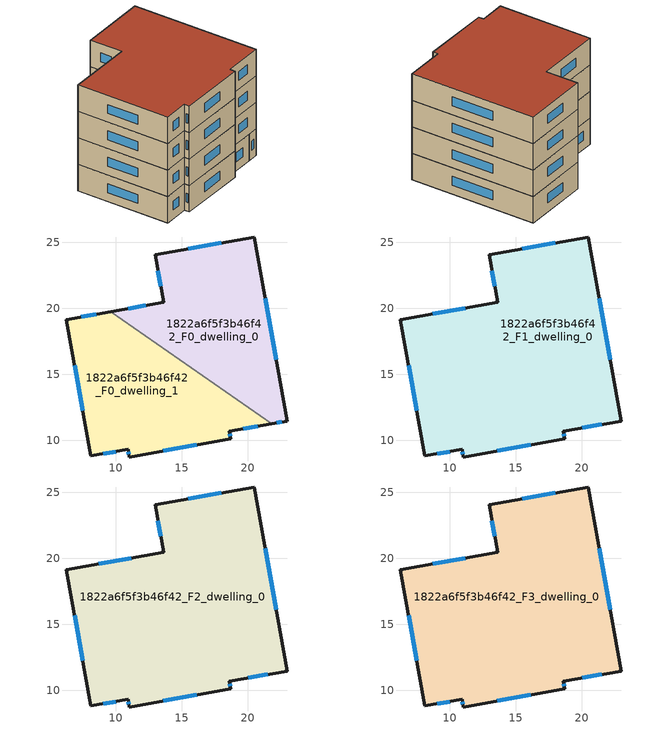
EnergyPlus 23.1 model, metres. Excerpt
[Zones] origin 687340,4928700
1822a6f5f3b46f42_F0_dwelling_0
 floor ground (EU_floor_Construction): 22.98,11.45 20.49,25.41 12.97,24.06 13.61,20.46 9.61,19.74 21.82,11.24 z0
 wall outside (EU_wall_Construction): 9.61,19.74 13.61,20.46 12.97,24.06 20.49,25.41 22.98,11.45 21.82,11.24 z0:3
 wall to 1822a6f5f3b46f42_F0_dwelling_1 (EU_wall_Construction): 21.82,11.24 9.61,19.74 z0:3
 window (EU_Window_Construction): 13.4,21.66 13.18,22.86 / 15.48,24.51 17.98,24.96 / 21.32,20.76 22.15,16.1 / 22.59,11.38 22.2,11.31 / 10.95,19.98 12.28,20.22 z1:2
1822a6f5f3b46f42_F0_dwelling_1
 floor ground (EU_floor_Construction): 21.82,11.24 9.61,19.74 6.25,19.14 8.1,8.8 10.92,9.3 11.02,8.72 18.7,10.1 18.59,10.67 z0
 wall outside (EU_wall_Construction): 21.82,11.24 18.59,10.67 18.7,10.1 11.02,8.72 10.92,9.3 8.1,8.8 6.25,19.14 9.61,19.74 z0:3
 window (EU_Window_Construction): 10.99,8.91 10.95,9.11 / 9.98,9.13 9.04,8.97 / 7.48,12.25 6.87,15.69 / 7.37,19.34 8.49,19.54 / 20.74,11.05 19.67,10.86 / 18.63,10.48 18.66,10.29 / 16.14,9.64 13.58,9.18 z1:2
1822a6f5f3b46f42_F1_dwelling_0
 floor to 1822a6f5f3b46f42_F0_dwelling_0 (EU_floor_Construction): 22.98,11.45 20.49,25.41 12.97,24.06 13.61,20.46 9.61,19.74 21.82,11.24 z3
 floor to 1822a6f5f3b46f42_F0_dwelling_1 (EU_floor_Construction): 21.82,11.24 9.61,19.74 6.25,19.14 8.1,8.8 10.92,9.3 11.02,8.72 18.7,10.1 18.59,10.67 z3
 wall outside (EU_wall_Construction): 11.02,8.72 10.92,9.3 8.1,8.8 6.25,19.14 13.61,20.46 12.97,24.06 20.49,25.41 22.98,11.45 18.59,10.67 18.7,10.1 11.02,8.72 z3:6
 window (EU_Window_Construction): 10.99,8.91 10.95,9.11 / 9.98,9.13 9.04,8.97 / 7.48,12.25 6.87,15.69 / 8.7,19.58 11.16,20.02 / 13.4,21.66 13.18,22.86 / 15.48,24.51 17.98,24.96 / 21.32,20.76 22.15,16.1 / 21.52,11.19 20.05,10.93 / 18.63,10.48 18.66,10.29 / 16.14,9.64 13.58,9.18 z4:5
1822a6f5f3b46f42_F2_dwelling_0
 floor to 1822a6f5f3b46f42_F1_dwelling_0 (EU_floor_Construction): 22.98,11.45 20.49,25.41 12.97,24.06 13.61,20.46 6.25,19.14 8.1,8.8 10.92,9.3 11.02,8.72 18.7,10.1 18.59,10.67 z6
 wall outside (EU_wall_Construction): 11.02,8.72 10.92,9.3 8.1,8.8 6.25,19.14 13.61,20.46 12.97,24.06 20.49,25.41 22.98,11.45 18.59,10.67 18.7,10.1 11.02,8.72 z6:9
 window (EU_Window_Construction): 10.99,8.91 10.95,9.11 / 9.98,9.13 9.04,8.97 / 7.48,12.25 6.87,15.69 / 8.7,19.58 11.16,20.02 / 13.4,21.66 13.18,22.86 / 15.48,24.51 17.98,24.96 / 21.32,20.76 22.15,16.1 / 21.52,11.19 20.05,10.93 / 18.63,10.48 18.66,10.29 / 16.14,9.64 13.58,9.18 z7:8
1822a6f5f3b46f42_F3_dwelling_0
 floor to 1822a6f5f3b46f42_F2_dwelling_0 (EU_floor_Construction): 22.98,11.45 20.49,25.41 12.97,24.06 13.61,20.46 6.25,19.14 8.1,8.8 10.92,9.3 11.02,8.72 18.7,10.1 18.59,10.67 z9
 wall outside (EU_wall_Construction): 11.02,8.72 10.92,9.3 8.1,8.8 6.25,19.14 13.61,20.46 12.97,24.06 20.49,25.41 22.98,11.45 18.59,10.67 18.7,10.1 11.02,8.72 z9:12
 window (EU_Window_Construction): 10.99,8.91 10.95,9.11 / 9.98,9.13 9.04,8.97 / 7.48,12.25 6.87,15.69 / 8.7,19.58 11.16,20.02 / 13.4,21.66 13.18,22.86 / 15.48,24.51 17.98,24.96 / 21.32,20.76 22.15,16.1 / 21.52,11.19 20.05,10.93 / 18.63,10.48 18.66,10.29 / 16.14,9.64 13.58,9.18 z10:11
 roof outside (EU_roof_Construction): 20.49,25.41 22.98,11.45 18.59,10.67 18.7,10.1 11.02,8.72 10.92,9.3 8.1,8.8 6.25,19.14 13.61,20.46 12.97,24.06 z12
[Building]
EU S2 Campaign: North Axis=0; Terrain=City; Solar Distribution=FullExterior
[Site:Location]
Bologna: Latitude=44.5; Longitude=11.25; Time Zone=1; Elevation=37
[SizingPeriod:WeatherFileDays]
AnnualSizingPeriod: Begin Month=1; Begin Day of Month=1; End Month=12; End Day of Month=31; Day of Week for Start Day=Monday; Use Weather File Daylight Saving Period=No; Use Weather File Rain and Snow Indicators=No
[MATERIAL]
EU_InternalMass_Material: Roughness=MediumRough; Thickness=0.1; Conductivity=1; Density=1800; Specific Heat=900; Thermal Absorptance=0.9; Solar Absorptance=0.7; Visible Absorptance=0.7
[MATERIAL:NOMASS] Roughness=MediumRough; Thermal Absorptance=0.9; Solar Absorptance=0.7; Visible Absorptance=0.7
Name | Thermal Resistance
EU_wall_NoMass | 0.937881
EU_roof_NoMass | 0.548572
EU_floor_NoMass | 0.71348
[WINDOWMATERIAL:SIMPLEGLAZINGSYSTEM]
EU_Window_SimpleGlazing: UFactor=4.25633; Solar Heat Gain Coefficient=0.85; Visible Transmittance=0.85
[CONSTRUCTION]
EU_wall_Construction: EU_wall_NoMass
EU_roof_Construction: EU_roof_NoMass
EU_floor_Construction: EU_floor_NoMass
EU_InternalMass_Construction: EU_InternalMass_Material
EU_Window_Construction: EU_Window_SimpleGlazing
[ZONE] Type=1; Multiplier=1; Ceiling Height=autocalculate; Floor Area=autocalculate; Part of Total Floor Area=Yes
Name | Volume
1822a6f5f3b46f42_F0_dwelling_0 | 287.153
1822a6f5f3b46f42_F1_dwelling_0 | 574.277
1822a6f5f3b46f42_F2_dwelling_0; 1822a6f5f3b46f42_F3_dwelling_0 | 574.279
1822a6f5f3b46f42_F0_dwelling_1 | 287.125
[INTERNALMASS] Construction=EU_InternalMass_Construction
Name | Zone or ZoneList | Surface Area
1822a6f5f3b46f42_F0_dwelling_0_EU_InternalMass | 1822a6f5f3b46f42_F0_dwelling_0 | 95.7176
1822a6f5f3b46f42_F0_dwelling_1_EU_InternalMass | 1822a6f5f3b46f42_F0_dwelling_1 | 95.7088
1822a6f5f3b46f42_F1_dwelling_0_EU_InternalMass | 1822a6f5f3b46f42_F1_dwelling_0 | 191.426
1822a6f5f3b46f42_F2_dwelling_0_EU_InternalMass | 1822a6f5f3b46f42_F2_dwelling_0 | 191.426
1822a6f5f3b46f42_F3_dwelling_0_EU_InternalMass | 1822a6f5f3b46f42_F3_dwelling_0 | 191.426
[OTHEREQUIPMENT] Fuel Type=Electricity; Design Level Calculation Method=Watts/Area; Power per Zone Floor Area=1; Fraction Latent=0; Fraction Radiant=0; Fraction Lost=0; Carbon Dioxide Generation Rate=0; EndUse Subcategory=EU_Step8_InternalGains
Name | Zone or ZoneList or Space or SpaceList | Schedule
EU_Step8_InternalGain_1822a6f5f3b46f42_F0_dwelling_0_f000 | 1822a6f5f3b46f42_F0_dwelling_0 | EU_Step8_GainSchedule_1822a6f5f3b46f42_F0_dwelling_0_f000
EU_Step8_InternalGain_1822a6f5f3b46f42_F0_dwelling_1_f000 | 1822a6f5f3b46f42_F0_dwelling_1 | EU_Step8_GainSchedule_1822a6f5f3b46f42_F0_dwelling_1_f000
EU_Step8_InternalGain_1822a6f5f3b46f42_F1_dwelling_0_f000 | 1822a6f5f3b46f42_F1_dwelling_0 | EU_Step8_GainSchedule_1822a6f5f3b46f42_F1_dwelling_0_f000
EU_Step8_InternalGain_1822a6f5f3b46f42_F2_dwelling_0_f000 | 1822a6f5f3b46f42_F2_dwelling_0 | EU_Step8_GainSchedule_1822a6f5f3b46f42_F2_dwelling_0_f000
EU_Step8_InternalGain_1822a6f5f3b46f42_F3_dwelling_0_f000 | 1822a6f5f3b46f42_F3_dwelling_0 | EU_Step8_GainSchedule_1822a6f5f3b46f42_F3_dwelling_0_f000
[ZONEVENTILATION:DESIGNFLOWRATE] Schedule=EU_AlwaysOn; Design Flow Rate Calculation Method=AirChanges/Hour; Air Changes per Hour=0.687892; Ventilation Type=Natural; Fan Pressure Rise=0; Fan Total Efficiency=1; Constant Term Coefficient=1; Temperature Term Coefficient=0; Velocity Term Coefficient=0; Velocity Squared Term Coefficient=0; Minimum Indoor Temperature=-100; Maximum Indoor Temperature=100; Delta Temperature=-100; Minimum Outdoor Temperature=-100; Maximum Outdoor Temperature=100; Maximum Wind Speed=40
Name | Zone or ZoneList or Space or SpaceList
EU_ConstantAir_1822a6f5f3b46f42_F0_dwelling_0 | 1822a6f5f3b46f42_F0_dwelling_0
EU_ConstantAir_1822a6f5f3b46f42_F0_dwelling_1 | 1822a6f5f3b46f42_F0_dwelling_1
EU_ConstantAir_1822a6f5f3b46f42_F1_dwelling_0 | 1822a6f5f3b46f42_F1_dwelling_0
EU_ConstantAir_1822a6f5f3b46f42_F2_dwelling_0 | 1822a6f5f3b46f42_F2_dwelling_0
EU_ConstantAir_1822a6f5f3b46f42_F3_dwelling_0 | 1822a6f5f3b46f42_F3_dwelling_0
[HVACTEMPLATE:THERMOSTAT] Constant Heating Setpoint=20; Constant Cooling Setpoint=50
EU_HeatOnly_1822a6f5f3b46f42_F0_dwelling_0; EU_HeatOnly_1822a6f5f3b46f42_F0_dwelling_1; EU_HeatOnly_1822a6f5f3b46f42_F1_dwelling_0; EU_HeatOnly_1822a6f5f3b46f42_F2_dwelling_0; EU_HeatOnly_1822a6f5f3b46f42_F3_dwelling_0
[HVACTEMPLATE:ZONE:IDEALLOADSAIRSYSTEM] System Availability Schedule=EU_AlwaysOn; Maximum Heating Supply Air Temperature=50; Minimum Cooling Supply Air Temperature=13; Maximum Heating Supply Air Humidity Ratio=0.0156; Minimum Cooling Supply Air Humidity Ratio=0.0077; Heating Limit=NoLimit; Cooling Limit=NoLimit; Heating Availability Schedule=EU_AlwaysOn; Cooling Availability Schedule=EU_CoolingOff; Dehumidification Control Type=ConstantSensibleHeatRatio; Cooling Sensible Heat Ratio=0.7; Dehumidification Setpoint=60; Humidification Control Type=None; Humidification Setpoint=30; Outdoor Air Method=None; Outdoor Air Flow Rate per Person=0.00944; Outdoor Air Flow Rate per Zone Floor Area=0; Outdoor Air Flow Rate per Zone=0; Demand Controlled Ventilation Type=None; Outdoor Air Economizer Type=NoEconomizer; Heat Recovery Type=None; Sensible Heat Recovery Effectiveness=0.7; Latent Heat Recovery Effectiveness=0.65
Name | Template Thermostat
1822a6f5f3b46f42_F0_dwelling_0 | EU_HeatOnly_1822a6f5f3b46f42_F0_dwelling_0
1822a6f5f3b46f42_F0_dwelling_1 | EU_HeatOnly_1822a6f5f3b46f42_F0_dwelling_1
1822a6f5f3b46f42_F1_dwelling_0 | EU_HeatOnly_1822a6f5f3b46f42_F1_dwelling_0
1822a6f5f3b46f42_F2_dwelling_0 | EU_HeatOnly_1822a6f5f3b46f42_F2_dwelling_0
1822a6f5f3b46f42_F3_dwelling_0 | EU_HeatOnly_1822a6f5f3b46f42_F3_dwelling_0
[SIZING:ZONE] Zone Cooling Design Supply Air Temperature Input Method=SupplyAirTemperature; Zone Cooling Design Supply Air Temperature=13; Zone Heating Design Supply Air Temperature Input Method=SupplyAirTemperature; Zone Heating Design Supply Air Temperature=50; Zone Cooling Design Supply Air Humidity Ratio=0.008; Zone Heating Design Supply Air Humidity Ratio=0.008; Cooling Design Air Flow Method=DesignDay; Cooling Design Air Flow Rate=0; Cooling Minimum Air Flow per Zone Floor Area=0.000762; Cooling Minimum Air Flow=0; Cooling Minimum Air Flow Fraction=0.2; Heating Design Air Flow Method=DesignDay; Heating Design Air Flow Rate=0; Heating Maximum Air Flow per Zone Floor Area=0.002032; Heating Maximum Air Flow=0.141576; Heating Maximum Air Flow Fraction=0.3; Account for Dedicated Outdoor Air System=No; Dedicated Outdoor Air System Control Strategy=NeutralSupplyAir; Dedicated Outdoor Air Low Setpoint Temperature for Design=autosize; Dedicated Outdoor Air High Setpoint Temperature for Design=autosize; Zone Load Sizing Method=Sensible Load Only No Latent Load; Zone Latent Cooling Design Supply Air Humidity Ratio Input Method=HumidityRatioDifference; Zone Cooling Design Supply Air Humidity Ratio Difference=0.005; Zone Latent Heating Design Supply Air Humidity Ratio Input Method=HumidityRatioDifference; Zone Humidification Design Supply Air Humidity Ratio Difference=0.005
1822a6f5f3b46f42_F0_dwelling_0; 1822a6f5f3b46f42_F0_dwelling_1; 1822a6f5f3b46f42_F1_dwelling_0; 1822a6f5f3b46f42_F2_dwelling_0; 1822a6f5f3b46f42_F3_dwelling_0
[SCHEDULE:CONSTANT]
Name | Hourly Value
EU_AlwaysOn | 1
EU_CoolingOff | 0
[SCHEDULE:FILE] Column Number=1; Rows to Skip at Top=0; Number of Hours of Data=8760; Column Separator=Comma; Interpolate to Timestep=No; Minutes per Item=60; Adjust Schedule for Daylight Savings=Yes
Name | File
EU_Step8_GainSchedule_1822a6f5f3b46f42_F0_dwelling_0_f000 | ../../schedules/1822a6f5f3b46f42/1822a6f5f3b46f42_F0_dwelling_0_f000_gain.csv
EU_Step8_GainSchedule_1822a6f5f3b46f42_F0_dwelling_1_f000 | ../../schedules/1822a6f5f3b46f42/1822a6f5f3b46f42_F0_dwelling_1_f000_gain.csv
EU_Step8_GainSchedule_1822a6f5f3b46f42_F1_dwelling_0_f000 | ../../schedules/1822a6f5f3b46f42/1822a6f5f3b46f42_F1_dwelling_0_f000_gain.csv
EU_Step8_GainSchedule_1822a6f5f3b46f42_F2_dwelling_0_f000 | ../../schedules/1822a6f5f3b46f42/1822a6f5f3b46f42_F2_dwelling_0_f000_gain.csv
EU_Step8_GainSchedule_1822a6f5f3b46f42_F3_dwelling_0_f000 | ../../schedules/1822a6f5f3b46f42/1822a6f5f3b46f42_F3_dwelling_0_f000_gain.csv
